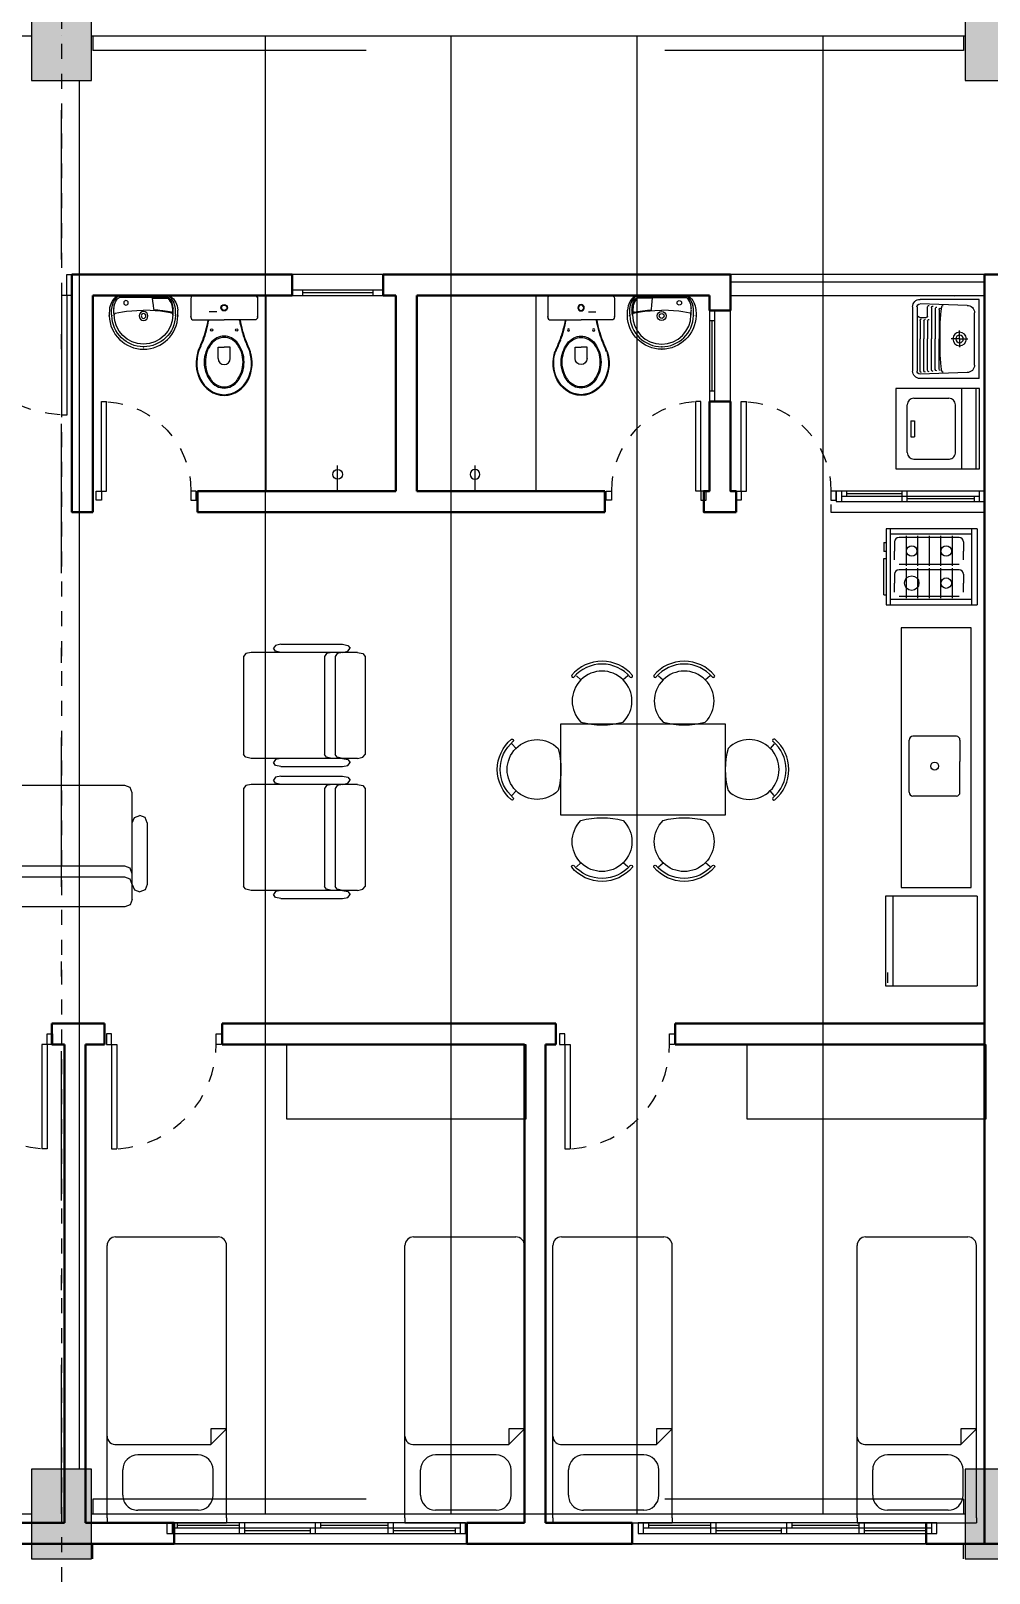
# Model space of a CAD drawing. Header units: millimetres. Extents: x 173 to 410, y -14 to 183.
# Drawn here: x 265.48 to 271.89, y 129.89 to 140.22 of the extents above; entities that cross this region are included whole.
import ezdxf

# ---------------------------------------------------------------- set-up
doc = ezdxf.new("R2010")
doc.units = ezdxf.units.MM
for name, pattern in [('DASHDOT', [1, 0.5, -0.25, 0, -0.25]), ('DASHDOTX2', [2, 1, -0.5, 0, -0.5]), ('HIDDEN', [0.05, 0.025, -0.025]), ('XKITLINE00', [0]), ('XKITLINE02', [4, 2, -2])]:
    doc.linetypes.add(name, pattern=pattern)
doc.layers.get('0').update_dxf_attribs({"color": 4})
for name, color, linetype in [('ar-mobiliario', 7, 'Continuous'), ('ar-sanitarios-louças', 7, 'Continuous'), ('EIXO', 12, 'DASHDOTX2'), ('LAJE VISTA', 143, 'Continuous'), ('VIGA', 2, 'Continuous')]:
    doc.layers.add(name, color=color, linetype=linetype)
for name, color, linetype, lineweight in [('ARQ Alvenaria', 201, 'Continuous', 40), ('ARQ Anotações', 2, 'Continuous', 5), ('ARQ Caixilharia', 140, 'Continuous', 9), ('ARQ Eixos', 8, 'DASHDOT', 5), ('ARQ Equipamento', 4, 'Continuous', 18), ('ARQ Estrutura', 7, 'Continuous', 50), ('ARQ Projeções', 144, 'HIDDEN', 5), ('ARQ Visto', 152, 'Continuous', 13)]:
    doc.layers.add(name, color=color, linetype=linetype, lineweight=lineweight)
doc.styles.get("Standard").update_dxf_attribs({"font": 'arial.ttf'})
doc.dimstyles.new('Executivo 1-50', dxfattribs={"dimtxt": 0.1, "dimasz": 0.035, "dimexe": 0, "dimexo": 0.0625, "dimgap": 0.03, "dimtad": 1, "dimzin": 0, "dimdsep": 46, "dimtxsty": 'Standard', "dimblk": 'DOT', "dimcen": 0.09, "dimclrd": 8, "dimclre": 8, "dimadec": 0, "dimazin": 0, "dimtfac": 1, "dimtix": 1, "dimtmove": 2, "dimatfit": 3, "dimldrblk": 'DOT', "dimfxl": 0.18, "dimfxlon": 1, "dimtolj": 1, "dimtzin": 0, "dimarcsym": 0})

# ---------------------------------------------------------------- blocks, each defined once
blk = doc.blocks.new('_DOT')
at = {"color": 0, "linetype": 'ByBlock', "lineweight": -2}
blk.add_line((-0.5, 0), (-1, 0), dxfattribs=at)
at = {"color": 0, "linetype": 'ByBlock', "const_width": 0.5}
blk.add_lwpolyline([(-0.25, 0, 1), (0.25, 0, 1)], format="xyb", close=True, dxfattribs=at)
blk = doc.blocks.new('*D45')
at = {"layer": 'ARQ Anotações', "color": 8, "lineweight": -2, "transparency": 16777216}
for p, q in [((234.234, 129.147), (234.234, 128.967)), ((290.884, 129.147), (290.884, 128.967)), ((290.849, 128.967), (234.269, 128.967))]:
    blk.add_line(p, q, dxfattribs=at)
at = {"layer": 'Defpoints', "color": 0, "transparency": 16777216}
for p in [(234.234, 129.985), (290.884, 129.985), (234.234, 128.967)]:
    blk.add_point(p, dxfattribs=at)
at = {"layer": 'ARQ Anotações', "color": 8, "lineweight": -2, "transparency": 16777216, "xscale": 0.035, "yscale": 0.035, "zscale": 0.035, "rotation": 180}
blk.add_blockref('_DOT', (234.234, 128.967), dxfattribs=at)
at = {"layer": 'ARQ Anotações', "color": 8, "lineweight": -2, "transparency": 16777216, "xscale": 0.035, "yscale": 0.035, "zscale": 0.035}
blk.add_blockref('_DOT', (290.884, 128.967), dxfattribs=at)
at = {"layer": 'ARQ Anotações', "color": 0, "transparency": 16777216, "insert": (262.559, 129.048), "char_height": 0.1, "attachment_point": 5}
blk.add_mtext('\\A1;56.65', dxfattribs=at)
blk = doc.blocks.new('Folha 72')
at = {"color": 0, "linetype": 'ByBlock', "lineweight": -2}
for p, q in [((0.35, 0.7), (0.315, 0.7)), ((0.315, 0), (0.315, 0.7)), ((0.35, 0), (0.35, 0.7)), ((-0.385, 0), (-0.35, 0)), ((-0.385, -0.07), (-0.385, 0)), ((-0.35, 0), (-0.35, -0.07)), ((0.35, 0), (0.315, 0)), ((0.385, 0), (0.35, 0)), ((0.35, 0), (0.35, -0.07)), ((0.385, -0.07), (0.385, 0)), ((-0.35, -0.07), (-0.385, -0.07)), ((0.35, -0.07), (0.385, -0.07))]:
    blk.add_line(p, q, dxfattribs=at)
at = {"layer": 'ARQ Projeções'}
blk.add_arc((0.35, 0), 0.7, 93.6334, 180, dxfattribs=at)
blk = doc.blocks.new('Janela de correr_3')
at = {"lineweight": 13}
for p, q in [((0.403, 0), (-0.603, 0)), ((-0.603, 0), (-0.603, -0.07)), ((-0.568, -0.07), (-0.568, 0)), ((-0.533, -0.035), (-0.533, 0)), ((-0.118, -0.07), (-0.118, 0)), ((-0.082, -0.07), (-0.082, 0)), ((1.397, 0), (0.392, 0)), ((0.403, -0.07), (0.403, 0)), ((0.403, -0.07), (0.403, 0)), ((0.438, -0.035), (0.438, 0)), ((0.877, -0.07), (0.877, 0)), ((0.912, -0.07), (0.912, 0)), ((1.362, -0.07), (1.362, 0)), ((1.397, -0.07), (1.397, 0)), ((-0.603, -0.07), (0.403, -0.07)), ((-0.568, -0.035), (0.403, -0.035)), ((-0.533, -0.018), (-0.118, -0.018)), ((-0.082, -0.053), (0.368, -0.053)), ((0.368, -0.07), (0.368, -0.035)), ((0.392, -0.07), (1.397, -0.07)), ((0.403, -0.035), (1.362, -0.035)), ((0.438, -0.018), (0.877, -0.018)), ((0.912, -0.053), (1.327, -0.053)), ((1.327, -0.07), (1.327, -0.035))]:
    blk.add_line(p, q, dxfattribs=at)
blk = doc.blocks.new('PSN_Single Bed', base_point=(23.006, 28.013))
at = {"layer": 'ar-mobiliario', "color": 8, "linetype": 'Continuous', "lineweight": 13, "true_color": 0x747474}
for p, q in [((23.193, 29.912), (23.193, 29.946)), ((23.993, 29.946), (23.193, 29.946)), ((23.193, 29.912), (23.193, 28.088)), ((23.383, 29.861), (23.788, 29.861)), ((23.993, 29.912), (23.993, 29.946)), ((23.993, 29.912), (23.993, 28.088)), ((23.283, 29.761), (23.283, 29.591)), ((23.888, 29.761), (23.888, 29.591)), ((23.383, 29.491), (23.788, 29.491)), ((23.298, 29.42), (23.193, 29.315)), ((23.298, 29.315), (23.298, 29.42)), ((23.929, 29.42), (23.298, 29.42)), ((23.193, 29.315), (23.298, 29.315)), ((23.936, 28.031), (23.25, 28.031))]:
    blk.add_line(p, q, dxfattribs=at)
for centre, radius, start, end in [((23.383, 29.761), 0.1, 90, 180), ((23.788, 29.761), 0.1, 0, 90), ((23.383, 29.591), 0.1, 180, 270), ((23.788, 29.591), 0.1, 270, 0), ((23.936, 29.364), 0.0571, 0, 97.1348), ((23.25, 28.088), 0.057, 180, 270), ((23.936, 28.088), 0.057, 270, 360)]:
    blk.add_arc(centre, radius, start, end, dxfattribs=at)
blk = doc.blocks.new('SLAB_19', base_point=(-13.105, -3.32))
at = {"layer": 'ar-mobiliario', "color": 8, "linetype": 'Continuous', "lineweight": 13, "true_color": 0x747474, "flags": 128}
blk.add_lwpolyline([(-13.105, -3.32), (-13.105, -3.82), (-11.505, -3.82), (-11.505, -3.32)], close=True, dxfattribs=at)
blk = doc.blocks.new('CP929_2')
at = {"layer": 'ARQ Equipamento', "lineweight": 13}
for p, q in [((-0.222, -0.027), (-0.224, -0.035)), ((-0.224, -0.035), (-0.224, -0.159)), ((-0.218, -0.021), (-0.222, -0.027)), ((-0.212, -0.016), (-0.218, -0.021)), ((-0.204, -0.015), (-0.212, -0.016)), ((-0.204, -0.015), (0.204, -0.015)), ((0.204, -0.015), (0.212, -0.016)), ((0.212, -0.016), (0.217, -0.021)), ((0.217, -0.021), (0.222, -0.027)), ((0.222, -0.027), (0.223, -0.035)), ((0.223, -0.035), (0.223, -0.159)), ((-0.224, -0.159), (-0.222, -0.167)), ((-0.222, -0.167), (-0.218, -0.173)), ((-0.218, -0.173), (-0.212, -0.177)), ((-0.212, -0.177), (-0.204, -0.179)), ((-0.204, -0.179), (0, -0.179)), ((-0.103, -0.18), (-0.103, -0.179)), ((0.204, -0.179), (0, -0.179)), ((0.102, -0.18), (0.102, -0.179)), ((0.212, -0.177), (0.204, -0.179)), ((0.217, -0.173), (0.212, -0.177)), ((0.222, -0.167), (0.217, -0.173)), ((0.223, -0.159), (0.222, -0.167)), ((-0.04, -0.437), (-0.04, -0.36)), ((-0.04, -0.36), (0, -0.36)), ((0.04, -0.36), (0, -0.36)), ((0.04, -0.437), (0.04, -0.36))]:
    blk.add_line(p, q, dxfattribs=at)
for centre, radius in [((0, -0.097), 0.0216), ((0, -0.097), 0.018), ((-0.084, -0.246), 0.00752), ((0.084, -0.246), 0.00752)]:
    blk.add_circle(centre, radius, dxfattribs=at)
for centre, radius, start, end in [((-0.859, -0.049), 0.763, 339.6909, 350.163), ((-0.859, -0.049), 0.767, 339.6909, 350.163), ((0.858, -0.049), 0.767, 189.837, 200.3091), ((0.858, -0.049), 0.763, 189.837, 200.3091), ((0.018, -0.424), 0.142, 118.3761, 142.5178), ((0.018, -0.425), 0.135, 118.3761, 142.5178), ((0, -0.39), 0.103, 90, 118.3761), ((0, -0.392), 0.0966, 90, 118.3761), ((0, -0.39), 0.103, 61.6239, 90), ((0, -0.392), 0.0966, 61.6239, 90), ((-0.018, -0.425), 0.135, 37.4822, 61.6239), ((-0.019, -0.424), 0.142, 37.4822, 61.6239), ((0.067, -0.468), 0.255, 162.0904, 205.4458), ((0.063, -0.468), 0.247, 161.867, 205.7625), ((-26.813, 10.724), 28.863, 337.3538, 337.5183), ((-25.375, 10.125), 27.31, 337.3514, 337.5257), ((0.092, -0.461), 0.226, 162.3784, 180), ((0.091, -0.461), 0.217, 162.3784, 180), ((0.047, -0.447), 0.178, 142.5178, 162.3784), ((0.046, -0.447), 0.17, 142.5178, 162.3784), ((-0.047, -0.447), 0.17, 17.6216, 37.4822), ((-0.048, -0.447), 0.178, 17.6216, 37.4822), ((-0.091, -0.461), 0.217, 360, 17.6216), ((-0.093, -0.461), 0.226, 0, 17.6216), ((25.374, 10.125), 27.31, 202.4743, 202.6486), ((26.812, 10.724), 28.863, 202.4817, 202.6462), ((-0.064, -0.468), 0.247, 334.2375, 18.133), ((-0.068, -0.468), 0.255, 334.5542, 17.9096), ((0.092, -0.461), 0.226, 180, 197.6216), ((0.091, -0.461), 0.217, 180, 197.6216), ((0, -0.437), 0.0404, 180, 0), ((-0.091, -0.461), 0.217, 342.3784, 0), ((-0.093, -0.461), 0.226, 342.3784, 360), ((0.008, -0.495), 0.19, 205.7625, 267.2081), ((0.008, -0.495), 0.185, 205.7625, 267.2081), ((0.047, -0.475), 0.178, 197.6216, 217.4822), ((0.046, -0.475), 0.17, 197.6216, 217.4822), ((0.018, -0.498), 0.142, 217.4822, 241.6239), ((0.018, -0.497), 0.135, 217.4822, 241.6239), ((0, -0.53), 0.0966, 241.6239, 270), ((-0.009, -0.495), 0.185, 272.7919, 334.2375), ((0, -0.53), 0.0966, 270, 298.3761), ((-0.009, -0.495), 0.19, 272.7919, 334.2375), ((-0.018, -0.497), 0.135, 298.3761, 322.5178), ((-0.019, -0.498), 0.142, 298.3761, 322.5178), ((-0.047, -0.475), 0.17, 322.5178, 342.3784), ((-0.048, -0.475), 0.178, 322.5178, 342.3784), ((0, -0.532), 0.103, 241.6239, 270), ((0, -0.532), 0.103, 270, 298.3761)]:
    blk.add_arc(centre, radius, start, end, dxfattribs=at)
for p in [(-0.204, -0.015), (0.204, -0.015), (-0.224, -0.159), (-0.103, -0.18), (0.102, -0.18), (0.223, -0.159)]:
    blk.add_point(p, dxfattribs=at)
blk = doc.blocks.new('L915')
at = {"layer": 'ARQ Equipamento', "lineweight": 13}
for p, q in [((-0.172, 0), (-0.181, -0.006)), ((-0.172, 0), (0.172, 0)), ((0.172, 0), (0.181, -0.006)), ((-0.227, -0.083), (-0.229, -0.098)), ((-0.229, -0.104), (-0.229, -0.098)), ((-0.224, -0.07), (-0.227, -0.083)), ((-0.22, -0.058), (-0.224, -0.07)), ((-0.215, -0.046), (-0.22, -0.058)), ((-0.208, -0.034), (-0.215, -0.046)), ((-0.214, -0.098), (-0.213, -0.087)), ((-0.214, -0.105), (-0.214, -0.098)), ((-0.213, -0.087), (-0.211, -0.075)), ((-0.211, -0.075), (-0.208, -0.064)), ((-0.2, -0.023), (-0.208, -0.034)), ((-0.208, -0.064), (-0.204, -0.05)), ((-0.204, -0.05), (-0.198, -0.038)), ((-0.19, -0.013), (-0.2, -0.023)), ((-0.199, -0.097), (-0.198, -0.091)), ((-0.198, -0.102), (-0.199, -0.097)), ((-0.198, -0.038), (-0.192, -0.029)), ((-0.198, -0.084), (-0.197, -0.075)), ((-0.198, -0.091), (-0.198, -0.084)), ((-0.198, -0.108), (-0.198, -0.102)), ((-0.197, -0.075), (-0.194, -0.061)), ((-0.194, -0.061), (-0.191, -0.05)), ((-0.193, -0.093), (-0.194, -0.105)), ((-0.192, -0.08), (-0.193, -0.093)), ((-0.192, -0.029), (-0.185, -0.018)), ((-0.19, -0.067), (-0.192, -0.08)), ((-0.191, -0.05), (-0.188, -0.042)), ((-0.181, -0.006), (-0.19, -0.013)), ((-0.187, -0.056), (-0.19, -0.067)), ((-0.188, -0.042), (-0.182, -0.032)), ((-0.182, -0.046), (-0.187, -0.056)), ((-0.185, -0.018), (-0.177, -0.009)), ((-0.182, -0.032), (-0.177, -0.024)), ((-0.177, -0.036), (-0.182, -0.046)), ((-0.177, -0.009), (-0.169, -0.004)), ((-0.177, -0.024), (-0.171, -0.017)), ((-0.17, -0.026), (-0.177, -0.036)), ((-0.171, -0.017), (-0.164, -0.013)), ((-0.163, -0.018), (-0.17, -0.026)), ((-0.169, -0.004), (0.169, -0.004)), ((-0.164, -0.013), (0.164, -0.013)), ((-0.127, -0.017), (-0.163, -0.018)), ((-0.145, -0.105), (-0.128, -0.103)), ((-0.128, -0.103), (-0.11, -0.101)), ((-0.096, -0.017), (-0.127, -0.017)), ((-0.114, -0.105), (-0.078, -0.102)), ((-0.11, -0.101), (-0.095, -0.099)), ((-0.061, -0.017), (-0.096, -0.017)), ((-0.095, -0.099), (-0.078, -0.099)), ((-0.078, -0.099), (-0.071, -0.098)), ((-0.078, -0.102), (-0.045, -0.1)), ((-0.071, -0.098), (-0.069, -0.09)), ((-0.069, -0.09), (-0.066, -0.067)), ((-0.066, -0.067), (-0.063, -0.037)), ((-0.063, -0.037), (-0.061, -0.017)), ((-0.045, -0.1), (0, -0.098)), ((0.045, -0.1), (0, -0.098)), ((0.078, -0.102), (0.045, -0.1)), ((0.114, -0.105), (0.078, -0.102)), ((0.171, -0.017), (0.164, -0.013)), ((0.177, -0.009), (0.169, -0.004)), ((0.177, -0.024), (0.171, -0.017)), ((0.184, -0.018), (0.177, -0.009)), ((0.182, -0.032), (0.177, -0.024)), ((0.181, -0.006), (0.19, -0.013)), ((0.188, -0.042), (0.182, -0.032)), ((0.192, -0.029), (0.184, -0.018)), ((0.191, -0.05), (0.188, -0.042)), ((0.19, -0.013), (0.2, -0.023)), ((0.194, -0.061), (0.191, -0.05)), ((0.198, -0.038), (0.192, -0.029)), ((0.197, -0.075), (0.194, -0.061)), ((0.198, -0.084), (0.197, -0.075)), ((0.204, -0.05), (0.198, -0.038)), ((0.198, -0.091), (0.198, -0.084)), ((0.199, -0.097), (0.198, -0.091)), ((0.198, -0.102), (0.199, -0.097)), ((0.198, -0.108), (0.198, -0.102)), ((0.2, -0.023), (0.208, -0.034)), ((0.208, -0.064), (0.204, -0.05)), ((0.208, -0.034), (0.215, -0.046)), ((0.211, -0.075), (0.208, -0.064)), ((0.213, -0.087), (0.211, -0.075)), ((0.214, -0.098), (0.213, -0.087)), ((0.214, -0.105), (0.214, -0.098)), ((0.215, -0.046), (0.22, -0.058)), ((0.22, -0.058), (0.224, -0.07)), ((0.224, -0.07), (0.227, -0.083)), ((0.227, -0.083), (0.228, -0.093)), ((0.228, -0.093), (0.229, -0.104)), ((-0.23, -0.114), (-0.229, -0.104)), ((-0.23, -0.125), (-0.23, -0.114)), ((-0.23, -0.136), (-0.23, -0.125)), ((-0.228, -0.159), (-0.23, -0.136)), ((-0.224, -0.181), (-0.228, -0.159)), ((-0.218, -0.203), (-0.224, -0.181)), ((-0.21, -0.223), (-0.218, -0.203)), ((-0.214, -0.114), (-0.214, -0.105)), ((-0.214, -0.121), (-0.214, -0.114)), ((-0.214, -0.125), (-0.214, -0.121)), ((-0.214, -0.125), (-0.214, -0.128)), ((-0.214, -0.128), (-0.213, -0.135)), ((-0.213, -0.135), (-0.211, -0.157)), ((-0.211, -0.157), (-0.208, -0.177)), ((-0.208, -0.177), (-0.202, -0.197)), ((-0.202, -0.197), (-0.195, -0.216)), ((-0.198, -0.113), (-0.198, -0.108)), ((-0.198, -0.119), (-0.198, -0.113)), ((-0.197, -0.125), (-0.198, -0.119)), ((-0.196, -0.13), (-0.197, -0.125)), ((-0.195, -0.125), (-0.196, -0.13)), ((-0.193, -0.122), (-0.195, -0.125)), ((-0.194, -0.105), (-0.194, -0.116)), ((-0.194, -0.116), (-0.184, -0.112)), ((-0.19, -0.118), (-0.193, -0.122)), ((-0.19, -0.118), (-0.166, -0.113)), ((-0.184, -0.112), (-0.173, -0.109)), ((-0.173, -0.109), (-0.161, -0.107)), ((-0.166, -0.113), (-0.141, -0.109)), ((-0.161, -0.107), (-0.145, -0.105)), ((-0.141, -0.109), (-0.114, -0.105)), ((0.141, -0.109), (0.114, -0.105)), ((0.166, -0.113), (0.141, -0.109)), ((0.19, -0.118), (0.166, -0.113)), ((0.19, -0.118), (0.193, -0.122)), ((0.193, -0.122), (0.195, -0.125)), ((0.195, -0.125), (0.196, -0.13)), ((0.195, -0.216), (0.202, -0.197)), ((0.196, -0.13), (0.197, -0.125)), ((0.197, -0.125), (0.198, -0.119)), ((0.198, -0.113), (0.198, -0.108)), ((0.198, -0.119), (0.198, -0.113)), ((0.202, -0.197), (0.208, -0.177)), ((0.208, -0.177), (0.211, -0.157)), ((0.218, -0.203), (0.21, -0.223)), ((0.211, -0.157), (0.213, -0.135)), ((0.213, -0.135), (0.214, -0.128)), ((0.214, -0.114), (0.214, -0.105)), ((0.214, -0.121), (0.214, -0.114)), ((0.214, -0.125), (0.214, -0.121)), ((0.214, -0.128), (0.214, -0.125)), ((0.224, -0.181), (0.218, -0.203)), ((0.228, -0.159), (0.224, -0.181)), ((0.23, -0.136), (0.228, -0.159)), ((0.229, -0.104), (0.23, -0.114)), ((0.23, -0.114), (0.23, -0.125)), ((0.23, -0.125), (0.23, -0.136)), ((-0.2, -0.243), (-0.21, -0.223)), ((-0.189, -0.262), (-0.2, -0.243)), ((-0.195, -0.216), (-0.186, -0.234)), ((-0.175, -0.278), (-0.189, -0.262)), ((-0.186, -0.234), (-0.175, -0.252)), ((-0.175, -0.252), (-0.162, -0.268)), ((-0.16, -0.295), (-0.175, -0.278)), ((-0.162, -0.268), (-0.148, -0.283)), ((-0.144, -0.309), (-0.16, -0.295)), ((-0.148, -0.283), (-0.133, -0.296)), ((-0.127, -0.322), (-0.144, -0.309)), ((-0.133, -0.296), (-0.117, -0.308)), ((-0.117, -0.308), (-0.1, -0.318)), ((0.1, -0.318), (0.117, -0.308)), ((0.117, -0.308), (0.133, -0.296)), ((0.144, -0.309), (0.127, -0.322)), ((0.133, -0.296), (0.148, -0.283)), ((0.16, -0.295), (0.144, -0.309)), ((0.148, -0.283), (0.162, -0.268)), ((0.175, -0.278), (0.16, -0.295)), ((0.162, -0.268), (0.175, -0.252)), ((0.175, -0.252), (0.186, -0.234)), ((0.189, -0.262), (0.175, -0.278)), ((0.186, -0.234), (0.195, -0.216)), ((0.2, -0.243), (0.189, -0.262)), ((0.21, -0.223), (0.2, -0.243)), ((-0.108, -0.333), (-0.127, -0.322)), ((-0.088, -0.342), (-0.108, -0.333)), ((-0.1, -0.318), (-0.082, -0.327)), ((-0.067, -0.35), (-0.088, -0.342)), ((-0.082, -0.327), (-0.062, -0.334)), ((-0.046, -0.355), (-0.067, -0.35)), ((-0.062, -0.334), (-0.042, -0.339)), ((-0.023, -0.359), (-0.046, -0.355)), ((-0.042, -0.339), (-0.022, -0.342)), ((0, -0.36), (-0.023, -0.359)), ((-0.022, -0.342), (0, -0.343)), ((0, -0.343), (0.022, -0.342)), ((0.023, -0.359), (0, -0.36)), ((0.022, -0.342), (0.042, -0.339)), ((0.046, -0.355), (0.023, -0.359)), ((0.042, -0.339), (0.062, -0.334)), ((0.067, -0.35), (0.046, -0.355)), ((0.062, -0.334), (0.082, -0.327)), ((0.088, -0.342), (0.067, -0.35)), ((0.082, -0.327), (0.1, -0.318)), ((0.107, -0.333), (0.088, -0.342)), ((0.127, -0.322), (0.107, -0.333))]:
    blk.add_line(p, q, dxfattribs=at)
for centre, radius in [((0.118, -0.049), 0.0151), ((0, -0.137), 0.0295), ((0, -0.137), 0.0161)]:
    blk.add_circle(centre, radius, dxfattribs=at)
blk.add_arc((0, -0.13), 0.196, 180, 360, dxfattribs=at)
for p in [(-0.208, -0.064), (-0.198, -0.084), (-0.177, -0.036), (-0.071, -0.098), (0.198, -0.084), (0.208, -0.064), (-0.23, -0.136), (-0.213, -0.135), (-0.196, -0.13), (-0.184, -0.112), (0.196, -0.13), (0.213, -0.135), (0.23, -0.136), (0, -0.343), (0, -0.36)]:
    blk.add_point(p, dxfattribs=at)
blk = doc.blocks.new('Folha 62')
at = {"lineweight": -2}
for p, q in [((0.3, 0.6), (0.265, 0.6)), ((0.265, 0), (0.265, 0.6)), ((0.3, 0), (0.3, 0.6)), ((-0.335, 0), (-0.3, 0)), ((-0.335, -0.06), (-0.335, 0)), ((-0.3, 0), (-0.3, -0.06)), ((0.3, 0), (0.265, 0)), ((0.335, 0), (0.3, 0)), ((0.3, 0), (0.3, -0.06)), ((0.335, -0.06), (0.335, 0)), ((-0.3, -0.06), (-0.335, -0.06)), ((0.3, -0.06), (0.335, -0.06))]:
    blk.add_line(p, q, dxfattribs=at)
at = {"layer": 'ARQ Projeções'}
blk.add_arc((0.3, 0), 0.6, 94.2369, 180, dxfattribs=at)
blk = doc.blocks.new('chuveiro')
at = {"linetype": 'ByBlock', "lineweight": -2}
blk.add_line((0, 0), (0, -172), dxfattribs=at)
blk.add_circle((0, -112), 32.4, dxfattribs=at)
blk = doc.blocks.new('PSR_cuba cozinha', base_point=(23.006, 28.013))
at = {"layer": 'ar-sanitarios-louças', "color": 8, "linetype": 'Continuous', "lineweight": 13, "true_color": 0x747474}
for p, q in [((23.085, 28.544), (23.085, 28.337)), ((23.11, 28.569), (23.41, 28.569)), ((23.435, 28.544), (23.435, 28.194)), ((23.085, 28.194), (23.085, 28.337)), ((23.11, 28.169), (23.41, 28.169))]:
    blk.add_line(p, q, dxfattribs=at)
blk.add_circle((23.26, 28.369), 0.0269, dxfattribs=at)
for centre, start, end in [((23.11, 28.544), 90, 180), ((23.41, 28.544), 0, 90), ((23.11, 28.194), 180, 270), ((23.41, 28.194), 270, 0)]:
    blk.add_arc(centre, 0.025, start, end, dxfattribs=at)
blk = doc.blocks.new('PSR_Fridge 1Door', base_point=(23.006, 28.013))
at = {"layer": 'ar-mobiliario', "color": 8, "linetype": 'Continuous', "lineweight": 13, "true_color": 0x747474}
for p, q in [((23.006, 28.661), (23.006, 28.013)), ((23.006, 28.661), (23.717, 28.661)), ((23.717, 28.013), (23.717, 28.661)), ((23.006, 28.064), (23.717, 28.064)), ((23.006, 28.013), (23.717, 28.013)), ((23.612, 28.028), (23.693, 28.028))]:
    blk.add_line(p, q, dxfattribs=at)
blk = doc.blocks.new('PSR_Fogão4 bocas', base_point=(23.006, 28.013))
at = {"layer": 'ar-mobiliario', "color": 8, "linetype": 'Continuous', "lineweight": 13, "true_color": 0x747474}
for p, q in [((23.006, 28.623), (23.516, 28.623)), ((23.006, 28.623), (23.006, 28.013)), ((23.516, 28.013), (23.516, 28.623)), ((23.006, 28.585), (23.516, 28.585)), ((23.043, 28.585), (23.043, 28.039)), ((23.094, 28.531), (23.155, 28.531)), ((23.215, 28.531), (23.155, 28.531)), ((23.31, 28.531), (23.37, 28.531)), ((23.43, 28.531), (23.37, 28.531)), ((23.479, 28.585), (23.479, 28.039)), ((23.054, 28.454), (23.255, 28.454)), ((23.064, 28.501), (23.064, 28.099)), ((23.245, 28.501), (23.245, 28.099)), ((23.269, 28.454), (23.47, 28.454)), ((23.28, 28.501), (23.28, 28.099)), ((23.46, 28.501), (23.46, 28.099)), ((23.054, 28.377), (23.255, 28.377)), ((23.269, 28.377), (23.47, 28.377)), ((23.054, 28.3), (23.255, 28.3)), ((23.054, 28.223), (23.255, 28.223)), ((23.269, 28.3), (23.47, 28.3)), ((23.269, 28.223), (23.47, 28.223)), ((23.054, 28.146), (23.255, 28.146)), ((23.269, 28.146), (23.47, 28.146)), ((23.006, 28.039), (23.516, 28.039)), ((23.006, 28.013), (23.516, 28.013)), ((23.094, 28.069), (23.155, 28.069)), ((23.099, 27.998), (23.099, 28.013)), ((23.099, 27.998), (23.159, 27.998)), ((23.215, 28.069), (23.155, 28.069)), ((23.159, 28.013), (23.159, 27.998)), ((23.204, 27.998), (23.204, 28.013)), ((23.449, 27.998), (23.204, 27.998)), ((23.31, 28.069), (23.37, 28.069)), ((23.43, 28.069), (23.37, 28.069)), ((23.449, 27.998), (23.449, 28.013))]:
    blk.add_line(p, q, dxfattribs=at)
for centre, radius in [((23.155, 28.415), 0.035), ((23.37, 28.415), 0.035), ((23.155, 28.184), 0.035), ((23.37, 28.184), 0.0487)]:
    blk.add_circle(centre, radius, dxfattribs=at)
for centre, start, end in [((23.094, 28.501), 90, 180), ((23.31, 28.501), 90, 180), ((23.094, 28.099), 180, 270), ((23.31, 28.099), 180, 270)]:
    blk.add_arc(centre, 0.03, start, end, dxfattribs=at)
blk = doc.blocks.new('PSR_Tanque 25L', base_point=(23.006, 28.013))
at = {"layer": 'ar-sanitarios-louças', "color": 8, "linetype": 'Continuous', "lineweight": 13, "true_color": 0x747474}
for p, q in [((22.871, 28.408), (23.401, 28.408)), ((22.871, 28.408), (22.871, 28.013)), ((23.194, 28.408), (23.248, 28.408)), ((23.401, 28.408), (23.401, 28.013)), ((22.911, 28.328), (22.901, 28.013)), ((22.961, 28.378), (23.311, 28.378)), ((23.136, 28.278), (23.136, 28.334)), ((23.361, 28.328), (23.371, 28.013)), ((23.136, 28.278), (23.08, 28.278)), ((23.136, 28.278), (23.192, 28.278)), ((23.136, 28.278), (23.136, 28.222)), ((22.932, 28.115), (23.136, 28.115)), ((22.935, 28.141), (23.136, 28.141)), ((23.333, 28.141), (23.136, 28.141)), ((23.339, 28.115), (23.136, 28.115)), ((22.921, 28.013), (23.136, 28.013)), ((23.351, 27.993), (22.921, 27.993)), ((22.923, 28.039), (23.136, 28.039)), ((22.926, 28.064), (23.136, 28.064)), ((22.929, 28.09), (23.136, 28.09)), ((23.346, 28.09), (23.136, 28.09)), ((23.257, 28.064), (23.136, 28.064)), ((23.258, 28.039), (23.136, 28.039)), ((23.26, 28.013), (23.136, 28.013)), ((23.279, 28.012), (23.279, 28.054)), ((23.289, 28.064), (23.351, 28.064)), ((23.351, 27.963), (22.921, 27.963))]:
    blk.add_line(p, q, dxfattribs=at)
for radius in [0.0452, 0.025]:
    blk.add_circle((23.136, 28.278), radius, dxfattribs=at)
for centre, radius, start, end in [((22.961, 28.328), 0.05, 90, 180), ((23.311, 28.328), 0.05, 0, 90), ((22.922, 28.169), 0.01, 180, 270), ((22.929, 28.1), 0.01, 180, 270), ((23.095, 29.402), 1.255, 262.0871, 271.891), ((22.932, 28.125), 0.01, 180, 270), ((22.935, 28.151), 0.01, 180, 270), ((23.177, 29.402), 1.255, 268.109, 277.9129), ((23.333, 28.151), 0.01, 270, 0), ((23.339, 28.125), 0.01, 270, 0), ((23.346, 28.1), 0.01, 270, 0), ((23.35, 28.169), 0.01, 270, 0), ((22.921, 28.013), 0.05, 180, 270), ((22.921, 28.013), 0.02, 178.6718, 270), ((22.921, 28.023), 0.01, 180, 270), ((22.923, 28.049), 0.01, 180, 270), ((22.926, 28.074), 0.01, 180, 270), ((23.257, 28.074), 0.01, 270, 0), ((23.258, 28.049), 0.01, 270, 0), ((23.26, 28.023), 0.01, 270, 0), ((23.289, 28.054), 0.01, 90, 180), ((23.289, 28.012), 0.01, 180, 270), ((23.351, 28.074), 0.01, 270, 0), ((23.351, 28.013), 0.05, 270, 0), ((23.351, 28.012), 0.02, 270, 1.3282)]:
    blk.add_arc(centre, radius, start, end, dxfattribs=at)
blk = doc.blocks.new('PSN_WasherDryer Vert', base_point=(23.006, 28.013))
at = {"layer": 'ar-mobiliario', "color": 8, "linetype": 'Continuous', "lineweight": 13, "true_color": 0x747474}
for p, q in [((23.615, 28.673), (23.006, 28.673)), ((23.006, 28.673), (23.006, 28.013)), ((23.131, 28.583), (23.49, 28.583)), ((23.615, 28.013), (23.615, 28.673)), ((23.081, 28.532), (23.081, 28.251)), ((23.37, 28.554), (23.25, 28.554)), ((23.25, 28.554), (23.25, 28.527)), ((23.37, 28.527), (23.25, 28.527)), ((23.37, 28.554), (23.37, 28.527)), ((23.54, 28.532), (23.54, 28.254)), ((23.006, 28.153), (23.615, 28.153)), ((23.136, 28.203), (23.49, 28.203)), ((23.006, 28.04), (23.615, 28.04)), ((23.006, 28.013), (23.615, 28.013))]:
    blk.add_line(p, q, dxfattribs=at)
for centre, radius, start, end in [((23.131, 28.532), 0.0508, 90, 180), ((23.49, 28.532), 0.0508, 360, 90), ((23.131, 28.254), 0.0509, 183.5763, 274.7637), ((23.49, 28.254), 0.0508, 270, 0)]:
    blk.add_arc(centre, radius, start, end, dxfattribs=at)
blk = doc.blocks.new('Table 9 Rectangular', base_point=(23.006, 28.013))
at = {"layer": 'ar-mobiliario', "linetype": 'Continuous'}
for p, q in [((24.377, 28.775), (23.006, 28.775)), ((23.006, 28.775), (23.006, 28.013)), ((24.377, 28.775), (23.006, 28.775)), ((23.006, 28.775), (23.006, 28.013)), ((24.377, 28.013), (24.377, 28.775)), ((24.377, 28.013), (24.377, 28.775)), ((23.006, 28.013), (24.377, 28.013)), ((23.006, 28.013), (24.377, 28.013))]:
    blk.add_line(p, q, dxfattribs=at)
blk = doc.blocks.new('PSR_Chair Round', base_point=(23.006, 28.013))
at = {"layer": 'ar-mobiliario', "color": 8, "linetype": 'Continuous', "lineweight": 13, "true_color": 0x747474}
for p, q in [((22.833, 27.545), (22.864, 27.572)), ((23.178, 27.545), (23.147, 27.572))]:
    blk.add_line(p, q, dxfattribs=at)
for centre, radius, start, end in [((23.006, 27.713), 0.2, 135, 45), ((23.006, 27.328), 0.545, 74.9643, 105.0357), ((22.811, 27.546), 0.00983, 52.4054, 207.8484), ((23.006, 27.713), 0.266, 220.127, 319.873), ((23.006, 27.713), 0.247, 220.127, 319.873), ((23.2, 27.546), 0.00983, 332.1516, 127.5946)]:
    blk.add_arc(centre, radius, start, end, dxfattribs=at)
blk = doc.blocks.new('PSN_LoveSeat Basic', base_point=(23.006, 28.013))
at = {"layer": 'ar-mobiliario', "color": 8, "linetype": 'Continuous', "lineweight": 13, "true_color": 0x747474}
for p, q in [((23.02, 28.812), (23.056, 28.826)), ((23.056, 28.826), (24.277, 28.826)), ((24.312, 28.812), (24.277, 28.826)), ((23.006, 28.776), (23.02, 28.812)), ((23.006, 28.063), (23.006, 28.776)), ((24.327, 28.776), (24.312, 28.812)), ((24.327, 28.063), (24.327, 28.776)), ((22.904, 28.576), (22.918, 28.612)), ((22.918, 28.612), (22.954, 28.626)), ((22.99, 28.612), (22.954, 28.626)), ((23.006, 28.576), (22.99, 28.612)), ((24.327, 28.576), (24.341, 28.612)), ((24.341, 28.612), (24.378, 28.626)), ((24.414, 28.612), (24.378, 28.626)), ((24.428, 28.576), (24.414, 28.612)), ((22.904, 28.576), (22.904, 28.163)), ((24.428, 28.576), (24.428, 28.163)), ((23.006, 28.235), (23.02, 28.271)), ((23.006, 28.163), (23.02, 28.199)), ((23.02, 28.271), (23.056, 28.285)), ((23.02, 28.199), (23.056, 28.213)), ((23.056, 28.285), (24.277, 28.285)), ((23.056, 28.213), (24.277, 28.213)), ((24.312, 28.271), (24.277, 28.285)), ((24.312, 28.199), (24.277, 28.213)), ((24.327, 28.235), (24.312, 28.271)), ((24.327, 28.163), (24.312, 28.199)), ((22.904, 28.163), (22.918, 28.127)), ((22.918, 28.127), (22.954, 28.113)), ((22.99, 28.127), (22.954, 28.113)), ((23.006, 28.163), (22.99, 28.127)), ((24.327, 28.163), (24.341, 28.127)), ((24.341, 28.127), (24.378, 28.113)), ((24.414, 28.127), (24.378, 28.113)), ((24.428, 28.163), (24.414, 28.127)), ((23.006, 28.063), (23.02, 28.027)), ((23.02, 28.027), (23.056, 28.013)), ((23.056, 28.013), (24.277, 28.013)), ((24.312, 28.027), (24.277, 28.013)), ((24.327, 28.063), (24.312, 28.027))]:
    blk.add_line(p, q, dxfattribs=at)
blk = doc.blocks.new('Folha 82')
for p, q in [((0.4, 0.8), (0.365, 0.8)), ((0.365, 0), (0.365, 0.8)), ((0.4, 0), (0.4, 0.8)), ((-0.435, 0), (-0.4, 0)), ((-0.435, -0.14), (-0.435, 0)), ((-0.4, 0), (-0.4, -0.14)), ((0.4, 0), (0.365, 0)), ((0.435, 0), (0.4, 0)), ((0.4, 0), (0.4, -0.14)), ((0.435, -0.14), (0.435, 0)), ((-0.4, -0.14), (-0.435, -0.14)), ((0.4, -0.14), (0.435, -0.14))]:
    blk.add_line(p, q)
at = {"layer": 'ARQ Projeções'}
blk.add_arc((0.4, 0), 0.8, 93.1802, 180, dxfattribs=at)
blk = doc.blocks.new('Maxim Air_2')
for p, q in [((0.305, 0), (-0.305, 0)), ((-0.305, 0), (-0.305, -0.035)), ((-0.235, -0.035), (-0.235, 0)), ((0.235, -0.035), (0.235, 0)), ((0.305, -0.035), (0.305, 0)), ((-0.305, -0.035), (0.305, -0.035)), ((-0.235, -0.018), (0.235, -0.018))]:
    blk.add_line(p, q)

msp = doc.modelspace()

# ---------------------------------------------------------------- hatches: boundary and pattern name
at = {"layer": 'ARQ Estrutura'}
for points in [[(265.4837, 140.4847), (265.8837, 140.4847), (265.8837, 139.8847), (265.4837, 139.8847)], [(271.7337, 140.4847), (272.1337, 140.4847), (272.1337, 139.8847), (271.7337, 139.8847)], [(265.4837, 130.5847), (265.8837, 130.5847), (265.8837, 129.9847), (265.4837, 129.9847)], [(271.7337, 130.5847), (272.1337, 130.5847), (272.1337, 129.9847), (271.7337, 129.9847)]]:
    msp.add_hatch(color=256, dxfattribs=at).paths.add_polyline_path(points, flags=17)

# ---------------------------------------------------------------- linework, layer by layer
for p, q in [((267.2095, 138.5847), (267.2095, 138.5847)), ((271.6656, 138.4347), (271.6656, 138.4347)), ((266.7233, 138.3347), (266.6733, 138.3347)), ((269.2125, 138.3347), (269.2625, 138.3347)), ((270.1625, 138.363), (270.1625, 138.363)), ((271.8637, 137.1347), (270.8707, 137.1347)), ((270.8707, 137.1347), (270.8707, 137.0647)), ((270.8707, 137.0647), (271.8637, 137.0647)), ((270.9057, 137.1347), (270.9057, 137.0647)), ((271.8287, 137.0997), (270.9057, 137.0997)), ((270.9407, 137.1347), (270.9407, 137.0997)), ((271.3099, 137.1172), (270.9407, 137.1172)), ((271.3099, 137.1347), (271.3099, 137.0647)), ((271.3449, 137.1347), (271.3449, 137.0647)), ((271.7937, 137.0822), (271.3449, 137.0822)), ((271.7937, 137.0997), (271.7937, 137.0647)), ((271.8287, 137.1347), (271.8287, 137.0647)), ((271.8637, 137.0647), (271.8637, 137.1347))]:
    msp.add_line(p, q)
at = {"layer": 'ar-mobiliario', "color": 8, "linetype": 'Continuous', "lineweight": 13, "true_color": 0x747474}
for p, q in [((266.1071, 135.1631), (263.3563, 135.1631)), ((266.1428, 135.149), (266.1071, 135.1631)), ((266.1569, 135.1131), (266.1428, 135.149)), ((266.1569, 134.4004), (266.1569, 135.1131)), ((266.1569, 134.9131), (266.1726, 134.949)), ((266.1726, 134.949), (266.2084, 134.9631)), ((266.2442, 134.949), (266.2084, 134.9631)), ((266.2583, 134.9131), (266.2442, 134.949)), ((266.2583, 134.9131), (266.2583, 134.5004)), ((266.1071, 134.6227), (263.3563, 134.6227)), ((266.1428, 134.6086), (266.1071, 134.6227)), ((266.1569, 134.5727), (266.1428, 134.6086)), ((266.1071, 134.5504), (263.3563, 134.5504)), ((266.1428, 134.5363), (266.1071, 134.5504)), ((266.1569, 134.5004), (266.1428, 134.5363)), ((266.1569, 134.5004), (266.1726, 134.4645)), ((266.2583, 134.5004), (266.2442, 134.4645)), ((266.1569, 134.4004), (266.1428, 134.3646)), ((266.1726, 134.4645), (266.2084, 134.4504)), ((266.2442, 134.4645), (266.2084, 134.4504)), ((266.1071, 134.3504), (263.3563, 134.3504)), ((266.1428, 134.3646), (266.1071, 134.3504))]:
    msp.add_line(p, q, dxfattribs=at)
at = {"layer": 'ar-sanitarios-louças', "color": 8, "linetype": 'Continuous', "lineweight": 13, "true_color": 0x747474, "flags": 128}
msp.add_lwpolyline([(271.7751, 136.2195), (271.3051, 136.2195), (271.3051, 134.4804), (271.7751, 134.4804)], close=True, dxfattribs=at)
at = {"layer": 'ARQ Alvenaria'}
for p, q in [((267.2277, 138.4447), (267.2277, 138.5847)), ((267.8377, 138.4447), (267.8377, 138.5847)), ((265.8937, 136.9947), (265.8937, 138.4447)), ((267.9225, 137.1347), (267.9225, 138.4447)), ((268.0625, 137.1347), (268.0625, 138.4447)), ((270.0225, 138.3447), (270.0225, 138.4447)), ((271.4156, 138.4447), (271.4156, 138.4447)), ((270.0225, 138.3447), (270.1625, 138.3447)), ((270.1625, 138.3447), (270.1625, 138.3447)), ((270.0225, 137.7347), (270.1625, 137.7347)), ((266.5937, 136.9947), (266.5937, 137.1347)), ((269.3225, 136.9947), (269.3225, 137.1347)), ((270.1125, 136.9947), (270.1625, 136.9947)), ((265.9728, 133.5696), (265.6196, 133.5696)), ((265.6196, 133.4296), (265.6196, 133.5696)), ((265.9728, 133.4296), (265.9728, 133.5696)), ((266.7587, 133.5696), (268.9237, 133.5696)), ((266.7587, 133.4296), (266.7587, 133.5696)), ((268.9937, 133.5696), (268.7537, 133.5696)), ((268.9937, 133.4296), (268.9937, 133.5696)), ((271.8637, 133.5696), (269.7937, 133.5696)), ((269.7937, 133.4296), (269.7937, 133.5696)), ((265.7037, 133.4296), (265.6196, 133.4296)), ((265.7037, 130.2247), (265.7037, 133.4296)), ((265.8437, 130.2247), (265.8437, 133.4296)), ((265.9728, 133.4296), (265.8437, 133.4296)), ((268.7837, 133.4296), (266.7587, 133.4296)), ((268.7837, 130.2247), (268.7837, 133.4296)), ((268.9237, 130.2247), (268.9237, 133.4296)), ((268.9937, 133.4296), (268.9237, 133.4296)), ((271.8637, 133.4296), (269.7937, 133.4296)), ((266.4387, 130.0847), (266.4387, 130.2247)), ((268.3987, 130.0847), (268.3987, 130.2247)), ((271.4737, 130.0847), (271.4737, 130.2247)), ((265.1487, 130.0847), (266.4387, 130.0847)), ((268.3987, 130.0847), (269.5037, 130.0847)), ((271.4737, 130.0847), (272.0037, 130.0847)), ((271.8637, 130.0847), (272.4037, 130.0847))]:
    msp.add_line(p, q, dxfattribs=at)
for points in [[(265.8937, 136.9947), (265.7537, 136.9947), (265.7537, 138.5847), (267.2277, 138.5847)], [(267.8377, 138.5847), (270.1625, 138.5847)], [(270.1625, 138.3447), (270.1625, 138.5847)], [(271.8637, 138.5847), (271.8637, 133.5696)], [(271.8637, 138.5847), (272.0037, 138.5847), (272.0037, 130.0847)], [(273.9637, 133.5696), (272.0037, 133.5696), (272.0037, 138.4447), (272.0225, 138.4447), (272.0225, 138.5847), (271.8637, 138.5847), (271.8637, 130.0847)], [(265.8937, 138.4447), (267.2277, 138.4447)], [(265.8937, 137.9747), (265.8937, 138.4447)], [(265.8937, 137.1347), (265.8937, 137.1347), (265.8937, 138.4447)], [(267.8377, 138.4447), (267.9225, 138.4447)], [(268.0625, 138.4447), (270.0225, 138.4447)], [(270.2007, 136.9947), (269.9843, 136.9947), (269.9843, 137.1347), (270.0225, 137.1347), (270.0225, 137.7347)], [(270.2007, 136.9947), (270.2007, 137.1347), (270.1625, 137.1347), (270.1625, 137.7347)], [(267.9225, 137.1347), (266.5937, 137.1347)], [(269.3225, 137.1347), (268.0625, 137.1347)], [(269.3225, 136.9947), (266.5937, 136.9947)], [(271.8637, 133.4298), (271.8637, 131.5247)], [(265.7037, 130.2247), (265.1487, 130.2247)], [(266.4387, 130.2247), (265.8437, 130.2247)], [(268.7837, 130.2247), (268.3987, 130.2247)], [(269.5037, 130.0847), (269.5037, 130.2247), (268.9237, 130.2247)]]:
    msp.add_lwpolyline(points, dxfattribs=at)
at = {"layer": 'ARQ Caixilharia'}
for p, q in [((267.8377, 138.5847), (267.2277, 138.5847)), ((271.8637, 138.5847), (270.1625, 138.5847)), ((271.8637, 138.5347), (270.1625, 138.5347)), ((270.1625, 137.7347), (270.1625, 138.3447)), ((268.3987, 130.0847), (266.4387, 130.0847)), ((271.4737, 130.0847), (269.5037, 130.0847))]:
    msp.add_line(p, q, dxfattribs=at)
at = {"layer": 'ARQ Eixos', "linetype": 'DASHDOT', "ltscale": 0.1}
msp.add_line((265.6837, 145.1297), (265.6837, 121.9738), dxfattribs=at)
at = {"layer": 'ARQ Estrutura', "lineweight": 0}
for p, q in [((265.4837, 140.4847), (265.4837, 139.8847)), ((265.8837, 139.8847), (265.8837, 140.4847)), ((271.7337, 140.4847), (271.7337, 139.8847)), ((265.4837, 139.8847), (265.8837, 139.8847)), ((271.7337, 139.8847), (272.1337, 139.8847)), ((265.4837, 130.5847), (265.4837, 129.9847)), ((265.8837, 130.5847), (265.4837, 130.5847)), ((265.8837, 129.9847), (265.8837, 130.5847)), ((271.7337, 130.5847), (271.7337, 129.9847)), ((272.1337, 130.5847), (271.7337, 130.5847)), ((265.4737, 130.0847), (265.4837, 130.0847)), ((265.8837, 130.0847), (265.8937, 130.0847)), ((271.7237, 130.0847), (271.7337, 130.0847)), ((265.4837, 129.9847), (265.8837, 129.9847)), ((271.7337, 129.9847), (272.1337, 129.9847))]:
    msp.add_line(p, q, dxfattribs=at)
at = {"layer": 'ARQ Visto'}
for p, q in [((271.8637, 138.4432), (270.1625, 138.4432)), ((270.8357, 137.0447), (270.8357, 136.9947)), ((270.8357, 136.9947), (271.8637, 136.9947))]:
    msp.add_line(p, q, dxfattribs=at)
for points in [[(267.0537, 137.1347), (267.0537, 138.4447)], [(268.8625, 137.1347), (268.8625, 138.4447)]]:
    msp.add_lwpolyline(points, dxfattribs=at)
at = {"layer": 'EIXO', "lineweight": 0}
for p, q in [((234.4337, 140.1847), (290.6837, 140.1847)), ((265.6837, 130.2847), (265.6837, 140.1847)), ((234.4337, 130.2847), (290.6837, 130.2847))]:
    msp.add_line(p, q, dxfattribs=at)
at = {"layer": 'LAJE VISTA', "linetype": 'XKITLINE00', "lineweight": 0}
for p, q in [((264.5587, 140.1847), (265.4837, 140.1847)), ((265.8837, 140.1847), (267.0487, 140.1847)), ((267.0487, 130.2847), (267.0487, 140.1847)), ((267.0487, 130.2847), (267.0487, 140.1847)), ((267.0487, 140.1847), (268.2937, 140.1847)), ((268.2937, 130.2847), (268.2937, 140.1847)), ((268.2937, 140.1847), (269.5387, 140.1847)), ((268.2937, 130.2847), (268.2937, 140.1847)), ((269.5387, 130.2847), (269.5387, 140.1847)), ((269.5387, 140.1847), (270.7837, 140.1847)), ((269.5387, 130.2847), (269.5387, 140.1847)), ((270.7837, 130.2847), (270.7837, 140.1847)), ((270.7837, 130.2847), (270.7837, 140.1847)), ((270.7837, 140.1847), (271.7337, 140.1847)), ((265.8037, 130.5847), (265.8037, 139.8847)), ((265.8037, 130.5847), (265.8037, 139.8847)), ((264.5587, 130.2847), (265.4837, 130.2847)), ((265.8837, 130.2847), (267.0487, 130.2847)), ((267.0487, 130.2847), (268.2937, 130.2847)), ((268.2937, 130.2847), (269.5387, 130.2847)), ((269.5387, 130.2847), (270.7837, 130.2847)), ((270.7837, 130.2847), (271.7337, 130.2847))]:
    msp.add_line(p, q, dxfattribs=at)
at = {"layer": 'VIGA', "color": 1, "linetype": 'XKITLINE02', "lineweight": 0}
for p, q in [((265.8937, 140.1847), (265.8937, 140.0847)), ((271.7237, 140.1847), (271.7237, 140.0847)), ((271.7237, 140.0847), (265.8937, 140.0847)), ((271.7237, 130.3847), (265.8937, 130.3847)), ((265.8937, 130.3847), (265.8937, 130.2847)), ((271.7237, 130.3847), (271.7237, 130.2847)), ((271.7237, 130.0847), (265.8937, 130.0847))]:
    msp.add_line(p, q, dxfattribs=at)
at = {"layer": 'VIGA', "color": 4, "linetype": 'XKITLINE00', "lineweight": 0}
for p, q in [((265.8937, 129.9847), (265.8937, 130.0847)), ((265.8937, 130.0847), (271.7237, 130.0847)), ((271.7237, 129.9847), (271.7237, 130.0847))]:
    msp.add_line(p, q, dxfattribs=at)

# ---------------------------------------------------------------- block references
at = {"layer": 'ar-mobiliario', "color": 8, "linetype": 'Continuous', "lineweight": 13, "true_color": 0x747474}
for name, p, xscale, yscale, rotation in [('PSN_WasherDryer Vert', (271.8304, 137.283), 0.8858267607056385, 0.8484848484848486, 89.99900930684866), ('PSN_LoveSeat Basic', (267.716, 136.0542), -0.5377073775714882, 1.000022234245399, 90.00100930684867), ('Table 9 Rectangular', (269.0281, 135.5759), -0.8020222414926447, 0.8020222414926469, 180.0009902917075), ('PSN_LoveSeat Basic', (267.716, 135.1709), -0.5377073775714882, 1.000022234245399, 90.00100930684867), ('PSR_Fridge 1Door', (271.2012, 134.4215), 0.8436445457894725, 0.9477981698819252, 269.9989906931511)]:
    msp.add_blockref(name, p, dxfattribs=dict(at, xscale=xscale, yscale=yscale, rotation=rotation))
for name, p, rotation in [('PSR_Fogão4 bocas', (271.2055, 136.8825), 269.9989906931511), ('PSR_Chair Round', (269.3031, 135.4293), 180.0009708751224), ('PSR_Chair Round', (269.8531, 135.4293), 180.0009708751224), ('PSR_Chair Round', (269.9882, 135.2704), 89.99899029170722), ('PSN_Single Bed', (266.976, 132.1579), 180.0000093068485), ('PSN_Single Bed', (268.9706, 132.1579), 180.0000093068484), ('PSN_Single Bed', (269.9606, 132.1579), 180.0000093068485), ('PSN_Single Bed', (271.9972, 132.1579), 180.0000093068484)]:
    msp.add_blockref(name, p, dxfattribs=dict(at, rotation=rotation))
at = {"layer": 'ar-mobiliario', "color": 8, "linetype": 'Continuous', "lineweight": 13, "true_color": 0x747474, "xscale": -1}
for p, rotation in [((269.168, 135.2704), 270.0010097082929), ((269.3031, 135.0872), 0.001009708292736278), ((269.8531, 135.0872), 0.001009708292736278)]:
    msp.add_blockref('PSR_Chair Round', p, dxfattribs=dict(at, rotation=rotation))
for p in [(268.7937, 133.4298), (271.8737, 133.4298)]:
    msp.add_blockref('SLAB_19', p, dxfattribs=at)
at = {"layer": 'ar-sanitarios-louças', "color": 8, "linetype": 'Continuous', "lineweight": 13, "true_color": 0x747474}
for name, p, xscale, rotation in [('PSR_Tanque 25L', (271.4321, 138.0238), -1, 269.9998180792158), ('PSR_cuba cozinha', (271.7765, 135.6488), 0.9714285466135772, 179.9997980433913)]:
    msp.add_blockref(name, p, dxfattribs=dict(at, xscale=xscale, rotation=rotation))
at = {"layer": 'ARQ Caixilharia', "xscale": -1, "rotation": 180}
for name, p in [('Folha 82', (265.3187, 138.4443)), ('Folha 72', (265.2381, 133.4296))]:
    msp.add_blockref(name, p, dxfattribs=at)
at = {"layer": 'ARQ Caixilharia'}
for name, p, rotation in [('Maxim Air_2', (267.5327, 138.4447), 179.999999191981), ('Maxim Air_2', (270.0225, 138.0397), 89.99999919198102), ('Folha 72', (266.3693, 133.4296), 180), ('Folha 72', (269.4043, 133.4296), 180), ('Janela de correr_3', (267.7861, 130.1547), 180), ('Janela de correr_3', (270.9411, 130.1547), 180)]:
    msp.add_blockref(name, p, dxfattribs=dict(at, rotation=rotation))
at = {"layer": 'ARQ Caixilharia', "xscale": -1}
for p in [(266.2508, 137.1347), (270.5357, 137.1347)]:
    msp.add_blockref('Folha 62', p, dxfattribs=at)
at = {"layer": 'ARQ Caixilharia'}
msp.add_blockref('Folha 62', (269.6654, 137.1347), dxfattribs=at)
at = {"layer": 'ARQ Equipamento', "xscale": -1}
for name, p, rotation in [('L915', (266.2333, 138.4447), 359.9999501084924), ('CP929_2', (269.1625, 138.4597), 359.9999780290392)]:
    msp.add_blockref(name, p, dxfattribs=dict(at, rotation=rotation))
at = {"layer": 'ARQ Equipamento'}
for name, p, rotation in [('CP929_2', (266.7733, 138.4597), 2.197096082255773e-05), ('L915', (269.7025, 138.4447), 4.989150759592754e-05)]:
    msp.add_blockref(name, p, dxfattribs=dict(at, rotation=rotation))
at = {"layer": 'ARQ Equipamento', "yscale": 0.001, "zscale": 0.001, "rotation": 180}
for p, xscale in [((267.5327, 137.1347), 0.001), ((268.4525, 137.1347), -0.001)]:
    msp.add_blockref('chuveiro', p, dxfattribs=dict(at, xscale=xscale))

# ---------------------------------------------------------------- dimensions: what is measured, and where the dimension line sits
at = {"layer": 'ARQ Anotações'}
dim = msp.add_linear_dim(base=(234.2337, 128.9668), p1=(290.8837, 129.9847), p2=(234.2337, 129.9847), dimstyle='Executivo 1-50', dxfattribs=at)
dim.commit()
dim.dimension.update_dxf_attribs({"geometry": '*D45', "text_midpoint": (262.5587, 129.0479)})

doc.saveas('drawing.dxf')
